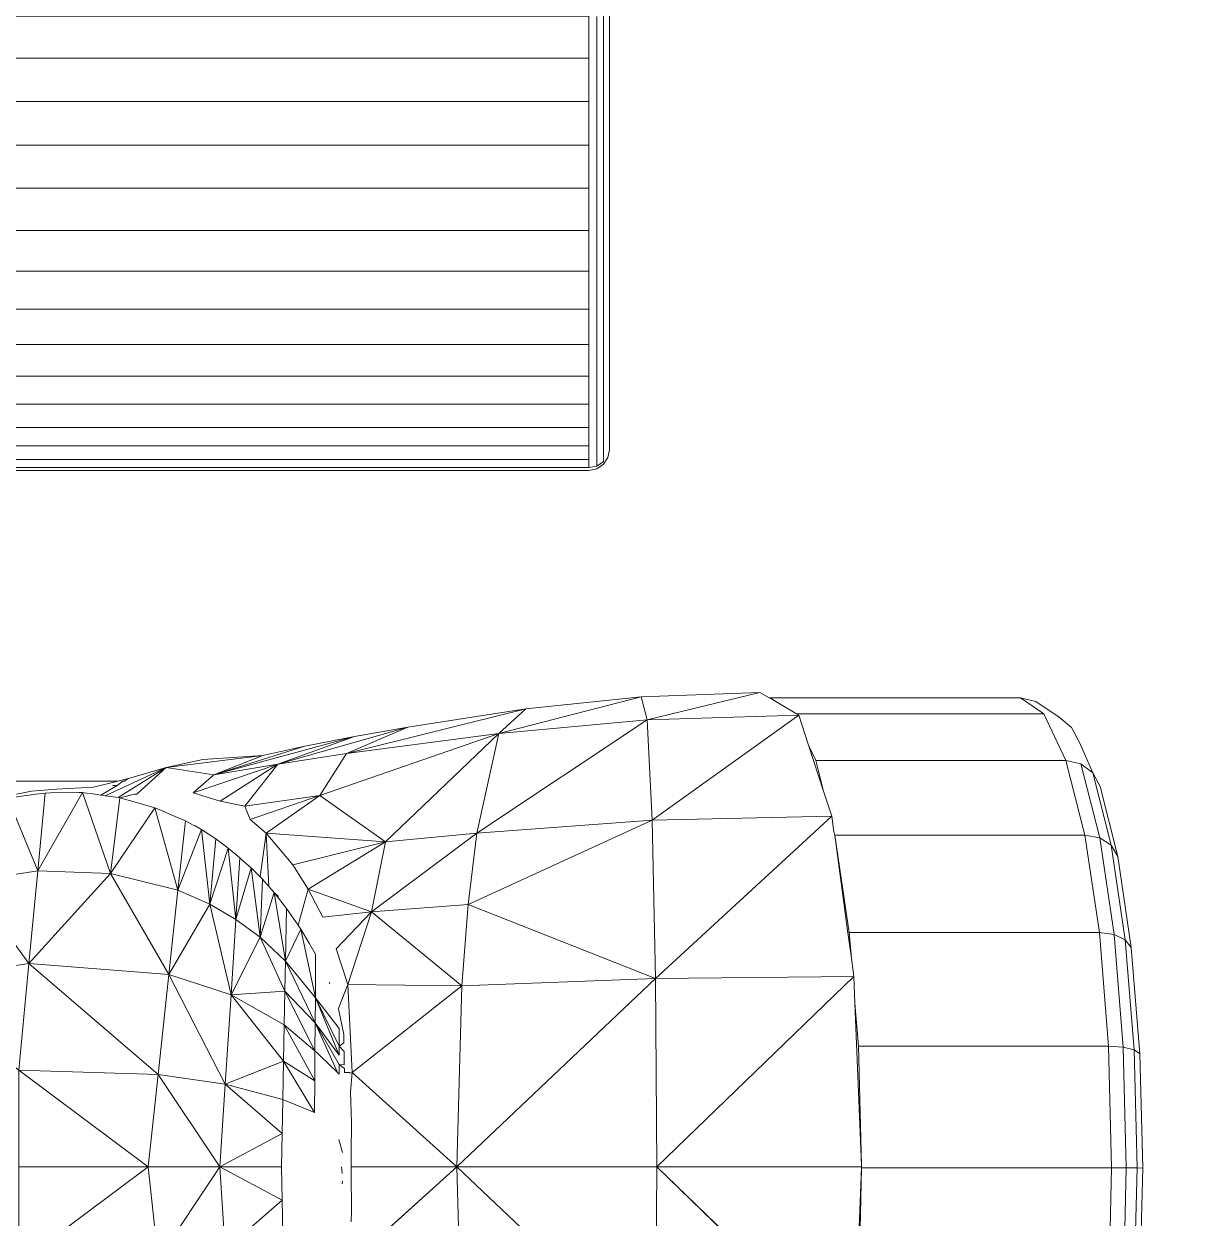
# Model space of a CAD drawing. Header units: millimetres. Extents: x 81693 to 98868, y 6565 to 11437.
# Drawn here: x 83272.29 to 83277.96, y 9392.55 to 9398.37 of the extents above; entities that cross this region are included whole.
import ezdxf

# ---------------------------------------------------------------- set-up
doc = ezdxf.new("R2010")
doc.units = ezdxf.units.MM
doc.layers.add('Moveis', color=1, linetype='Continuous', lineweight=9)
doc.layers.add('Parede Baixa', color=5, linetype='Continuous', lineweight=50)
doc.layers.add('Piso', color=55, linetype='Continuous')

# ---------------------------------------------------------------- blocks, each defined once
blk = doc.blocks.new('o')
at = {"layer": 'Moveis'}
for p, q in [((12559.6265, 3259.6549), (12559.5928, 3260.484)), ((12559.6116, 3260.2485), (12559.6265, 3259.6549)), ((12560.9959, 3259.6551), (12560.9819, 3260.2111)), ((12557.0976, 3259.7316), (12557.0985, 3259.7198)), ((12557.0949, 3259.6499), (12557.0973, 3259.6824)), ((12559.5943, 3258.8516), (12559.6262, 3259.641)), ((12559.6262, 3259.641), (12559.6112, 3259.0615)), ((12559.6262, 3259.641), (12559.6265, 3259.6499)), ((12559.6265, 3259.6499), (12559.6265, 3259.6549)), ((12560.9815, 3259.0995), (12560.9959, 3259.6551)), ((12557.0822, 3259.5158), (12557.0985, 3259.5799)), ((12557.1416, 3259.3825), (12557.1429, 3259.4344)), ((12557.1429, 3259.4344), (12557.1431, 3259.4443)), ((12557.1393, 3259.334), (12557.1416, 3259.3825)), ((12557.1386, 3259.2842), (12557.1393, 3259.334)), ((12559.6112, 3259.0615), (12559.5943, 3258.8516)), ((12560.9398, 3258.5819), (12560.9815, 3259.0995)), ((12557.0819, 3258.8727), (12557.079, 3258.8801)), ((12559.5943, 3258.8516), (12559.5891, 3258.7229)), ((12557.034, 3258.7523), (12557.0373, 3258.7573)), ((12559.5891, 3258.7229), (12559.5767, 3258.6327)), ((12559.5581, 3258.498), (12559.5767, 3258.6327)), ((12559.5767, 3258.6327), (12559.5667, 3258.5089)), ((12560.8736, 3258.1378), (12560.9398, 3258.5819)), ((12559.5667, 3258.5089), (12559.496, 3258.0346)), ((12559.496, 3258.0346), (12559.5581, 3258.498)), ((12556.7663, 3258.3134), (12556.7414, 3258.285)), ((12556.7663, 3258.3134), (12556.7879, 3258.3331)), ((12556.7414, 3258.285), (12556.7098, 3258.249)), ((12560.7875, 3257.7974), (12560.8736, 3258.1378)), ((12559.492, 3258.0189), (12559.4814, 3257.9417)), ((12559.496, 3258.0346), (12559.492, 3258.0189)), ((12559.4814, 3257.9417), (12559.4416, 3257.8195)), ((12555.5125, 3257.8355), (12555.5848, 3257.8199)), ((12555.5848, 3257.8199), (12555.7066, 3257.8106)), ((12555.7066, 3257.8106), (12555.8866, 3257.8005)), ((12555.8866, 3257.8005), (12556.0048, 3257.7716)), ((12555.9794, 3257.7947), (12555.9824, 3257.7933)), ((12556.002, 3257.7922), (12555.9824, 3257.7933)), ((12559.3687, 3257.5958), (12559.4416, 3257.8195)), ((12559.4416, 3257.8195), (12559.404, 3257.671)), ((12560.7875, 3257.7974), (12560.7526, 3257.731)), ((12555.3537, 3257.7716), (12556.0048, 3257.7716)), ((12556.0048, 3257.7716), (12556.0576, 3257.7588)), ((12556.0296, 3257.7716), (12556.0362, 3257.7716)), ((12556.0576, 3257.7588), (12556.2404, 3257.7047)), ((12560.6872, 3257.5838), (12560.7526, 3257.731)), ((12556.2404, 3257.7047), (12556.4193, 3257.666)), ((12556.4193, 3257.666), (12556.7118, 3257.6462)), ((12559.404, 3257.671), (12559.3687, 3257.5958)), ((12556.7118, 3257.6462), (12556.9156, 3257.6013)), ((12557.1581, 3257.5544), (12556.9156, 3257.6013)), ((12557.4167, 3257.5082), (12557.1581, 3257.5544)), ((12559.3687, 3257.5958), (12559.3212, 3257.45)), ((12560.6488, 3257.5098), (12560.6872, 3257.5838)), ((12557.9917, 3257.42), (12557.4167, 3257.5082)), ((12560.5881, 3257.4603), (12560.6488, 3257.5098)), ((12559.309, 3257.443), (12559.2164, 3257.389)), ((12559.3212, 3257.45), (12559.309, 3257.443)), ((12560.4742, 3257.3839), (12560.5881, 3257.4603)), ((12558.5531, 3257.3604), (12557.9917, 3257.42)), ((12559.1797, 3257.3675), (12559.2164, 3257.389)), ((12559.2164, 3257.389), (12559.182, 3257.3659)), ((12560.4742, 3257.3839), (12560.3996, 3257.3659)), ((12559.131, 3257.3391), (12558.5531, 3257.3604)), ((12559.1797, 3257.3675), (12559.131, 3257.3391)), ((12559.182, 3257.3659), (12559.1797, 3257.3675)), ((12559.182, 3257.3659), (12560.0237, 3257.3659)), ((12560.0237, 3257.3659), (12560.055, 3257.3659)), ((12560.055, 3257.3659), (12560.3996, 3257.3659)), ((12554.9986, 3256.2579), (12558.2986, 3256.2579)), ((12558.2986, 3256.2579), (12558.3368, 3256.2502)), ((12558.3368, 3256.2502), (12558.3693, 3256.2285)), ((12558.3368, 3256.237), (12558.3368, 3256.1974)), ((12558.3693, 3256.2285), (12558.391, 3256.196)), ((12558.3693, 3256.2154), (12558.3693, 3256.1764)), ((12558.3368, 3256.1974), (12558.3368, 3256.1321)), ((12558.3693, 3256.1764), (12558.3693, 3256.1119)), ((12558.391, 3256.196), (12558.3986, 3256.1577)), ((12558.3986, 3252.9781), (12558.3986, 3256.1577)), ((12558.3368, 3256.1321), (12558.3368, 3256.0422)), ((12558.3693, 3256.1119), (12558.3693, 3256.0231)), ((12558.3368, 3256.0422), (12558.3368, 3255.9289)), ((12558.3693, 3256.0231), (12558.3693, 3255.9114)), ((12558.3368, 3255.9289), (12558.3368, 3255.7943)), ((12558.3693, 3255.9114), (12558.3693, 3255.7784)), ((12558.3368, 3255.7943), (12558.3368, 3255.6403)), ((12558.3693, 3255.7784), (12558.3693, 3255.6264)), ((12558.3368, 3255.6403), (12558.3368, 3255.4693)), ((12558.3693, 3255.6264), (12558.3693, 3255.4577)), ((12558.3368, 3255.4693), (12558.3368, 3255.2842)), ((12558.3693, 3255.4577), (12558.3693, 3255.2749)), ((12558.3368, 3255.2842), (12558.3368, 3255.0878)), ((12558.3693, 3255.2749), (12558.3693, 3255.081)), ((12558.3368, 3255.0878), (12558.3368, 3254.8831)), ((12558.3693, 3255.081), (12558.3693, 3254.8791)), ((12558.3368, 3254.8831), (12558.3368, 3254.6735)), ((12558.3693, 3254.8791), (12558.3693, 3254.6721)), ((12558.3368, 3254.6735), (12558.3368, 3254.4622)), ((12558.3693, 3254.6721), (12558.3693, 3254.4636)), ((12558.3368, 3254.4622), (12558.3368, 3254.2526)), ((12558.3693, 3254.4636), (12558.3693, 3254.2567)), ((12558.3368, 3254.2526), (12558.3368, 3254.048)), ((12558.3693, 3254.2567), (12558.3693, 3254.0547))]:
    blk.add_line(p, q, dxfattribs=at)
for points, invisible_edges in [([(12560.9819, 3260.2111), (12561.0428, 3264.449), (12560.9959, 3259.6551)], 3), ([(12559.5891, 3260.5769), (12559.6265, 3259.6499), (12558.6294, 3259.6499)], 1), ([(12559.6265, 3259.6499), (12559.5891, 3260.5769), (12559.5928, 3260.484)], 13), ([(12559.6265, 3259.6499), (12559.5928, 3260.484), (12559.6265, 3259.6549)], 1), ([(12560.8292, 3260.2485), (12559.6265, 3259.6549), (12559.6116, 3260.2485)], 1), ([(12559.6265, 3259.6549), (12560.8292, 3260.2485), (12560.8441, 3259.6549)], 1), ([(12560.9004, 3260.2439), (12560.8441, 3259.6549), (12560.8292, 3260.2485)], 1), ([(12560.8441, 3259.6549), (12560.9004, 3260.2439), (12560.9152, 3259.6549)], 1), ([(12560.954, 3260.2307), (12560.9152, 3259.6549), (12560.9004, 3260.2439)], 1), ([(12560.9152, 3259.6549), (12560.954, 3260.2307), (12560.9685, 3259.655)], 1), ([(12560.9819, 3260.2111), (12560.9685, 3259.655), (12560.954, 3260.2307)], 1), ([(12560.9685, 3259.655), (12560.9819, 3260.2111), (12560.9959, 3259.6551)], 1), ([(12557.1416, 3259.9173), (12557.1459, 3260.1096), (12557.1429, 3259.8653)], 3), ([(12557.6556, 3259.6499), (12557.1429, 3259.8653), (12557.1459, 3260.1096)], 3), ([(12557.6556, 3259.6499), (12557.1417, 3259.7278), (12557.1427, 3259.8144)], 13), ([(12557.6556, 3259.6499), (12557.1427, 3259.8144), (12557.1429, 3259.8653)], 13), ([(12557.6556, 3259.6499), (12557.1412, 3259.6825), (12557.1417, 3259.7245)], 13), ([(12557.6556, 3259.6499), (12557.1417, 3259.7245), (12557.1417, 3259.7278)], 13), ([(12557.1412, 3259.6781), (12557.6556, 3259.6499), (12557.1408, 3259.6499)], 1), ([(12557.6556, 3259.6499), (12557.1412, 3259.6216), (12557.1408, 3259.6499)], 1), ([(12557.6556, 3259.6499), (12557.1412, 3259.6781), (12557.1412, 3259.6825)], 13), ([(12557.1412, 3259.6216), (12557.6556, 3259.6499), (12557.1412, 3259.6172)], 3), ([(12557.1412, 3259.6172), (12557.6556, 3259.6499), (12557.1417, 3259.5719)], 3), ([(12557.1417, 3259.5719), (12557.6556, 3259.6499), (12557.1422, 3259.5303)], 3), ([(12557.1422, 3259.5303), (12557.6556, 3259.6499), (12557.1427, 3259.4853)], 3), ([(12557.1427, 3259.4853), (12557.6556, 3259.6499), (12557.1431, 3259.4443)], 3), ([(12557.1431, 3259.4443), (12557.6556, 3259.6499), (12557.1459, 3259.1901)], 13), ([(12559.6265, 3259.6499), (12559.5891, 3258.7229), (12558.6294, 3259.6499)], 1), ([(12559.5891, 3258.7229), (12559.6265, 3259.6499), (12559.5943, 3258.8516)], 3), ([(12559.5943, 3258.8516), (12559.6265, 3259.6499), (12559.6262, 3259.641)], 1), ([(12559.6262, 3259.641), (12560.8288, 3259.0615), (12559.6112, 3259.0615)], 1), ([(12560.8288, 3259.0615), (12559.6262, 3259.641), (12559.6265, 3259.6499)], 13), ([(12560.8288, 3259.0615), (12559.6265, 3259.6499), (12559.6265, 3259.6549)], 13), ([(12560.8288, 3259.0615), (12559.6265, 3259.6549), (12560.8441, 3259.6549)], 1), ([(12560.8441, 3259.6549), (12560.9, 3259.0662), (12560.8288, 3259.0615)], 1), ([(12560.9, 3259.0662), (12560.8441, 3259.6549), (12560.9152, 3259.6549)], 1), ([(12560.9152, 3259.6549), (12560.9536, 3259.0795), (12560.9, 3259.0662)], 1), ([(12560.9536, 3259.0795), (12560.9152, 3259.6549), (12560.9685, 3259.655)], 1), ([(12560.9685, 3259.655), (12560.9815, 3259.0995), (12560.9536, 3259.0795)], 1), ([(12560.9815, 3259.0995), (12560.9685, 3259.655), (12560.9959, 3259.6551)], 1), ([(12561.0428, 3251.4871), (12560.9815, 3259.0995), (12560.9959, 3259.6551)], 13), ([(12557.1459, 3259.1901), (12557.1416, 3259.3825), (12557.1429, 3259.4344)], 13), ([(12557.1459, 3259.1901), (12557.1429, 3259.4344), (12557.1431, 3259.4443)], 13), ([(12557.1459, 3259.1901), (12557.1393, 3259.334), (12557.1416, 3259.3825)], 13), ([(12557.1393, 3259.334), (12557.1459, 3259.1901), (12557.1386, 3259.2842)], 1), ([(12556.9663, 3258.9486), (12556.9901, 3259.1081), (12557.0748, 3259.1903)], 1), ([(12557.0748, 3259.1903), (12557.0832, 3259.1504), (12556.9663, 3258.9486)], 1), ([(12557.0832, 3259.1504), (12557.0748, 3259.1903), (12557.083, 3259.1984)], 1), ([(12557.1323, 3259.1902), (12557.1086, 3259.171), (12557.1083, 3259.1902)], 1), ([(12557.1252, 3258.7613), (12557.1323, 3259.1902), (12557.1459, 3259.1901)], 3), ([(12557.1459, 3259.1901), (12557.1323, 3259.1902), (12557.1358, 3259.193)], 1), ([(12557.1086, 3259.171), (12557.1072, 3259.1519), (12557.0832, 3259.1504)], 1), ([(12557.1072, 3259.1519), (12557.1086, 3259.171), (12557.1074, 3259.1292)], 3), ([(12557.1074, 3259.1292), (12557.1086, 3259.171), (12557.1078, 3259.0872)], 3), ([(12556.9757, 3259.0941), (12556.9663, 3258.9486), (12556.9653, 3259.084)], 1), ([(12556.9663, 3258.9486), (12556.9757, 3259.0941), (12556.9901, 3259.1081)], 13), ([(12557.1078, 3259.0872), (12557.1055, 3259.0459), (12557.0834, 3259.0621)], 1), ([(12557.1055, 3259.0459), (12557.1078, 3259.0872), (12557.1056, 3259.0049)], 3), ([(12560.7842, 3258.5089), (12559.5943, 3258.8516), (12559.6112, 3259.0615)], 13), ([(12560.7842, 3258.5089), (12559.6112, 3259.0615), (12560.8288, 3259.0615)], 1), ([(12560.8288, 3259.0615), (12560.8558, 3258.5179), (12560.7842, 3258.5089)], 1), ([(12560.8558, 3258.5179), (12560.8288, 3259.0615), (12560.9, 3259.0662)], 1), ([(12560.9, 3259.0662), (12560.9104, 3258.5435), (12560.8558, 3258.5179)], 1), ([(12560.9104, 3258.5435), (12560.9, 3259.0662), (12560.9536, 3259.0795)], 1), ([(12560.9536, 3259.0795), (12560.9398, 3258.5819), (12560.9104, 3258.5435)], 1), ([(12560.9398, 3258.5819), (12560.9536, 3259.0795), (12560.9815, 3259.0995)], 1), ([(12561.0428, 3251.4871), (12560.9398, 3258.5819), (12560.9815, 3259.0995)], 13), ([(12557.1056, 3259.0049), (12557.0819, 3258.8727), (12557.079, 3258.8801)], 1), ([(12557.0819, 3258.8727), (12557.1056, 3259.0049), (12557.1252, 3258.7613)], 3), ([(12556.9671, 3258.8268), (12556.9366, 3258.5596), (12556.8964, 3258.4921)], 1), ([(12556.9366, 3258.5596), (12556.9671, 3258.8268), (12556.9686, 3258.6132)], 1), ([(12560.7842, 3258.5089), (12559.5891, 3258.7229), (12559.5943, 3258.8516)], 13), ([(12558.6236, 3258.7325), (12559.492, 3258.0189), (12559.4814, 3257.9417)], 1), ([(12559.492, 3258.0189), (12558.6236, 3258.7325), (12559.5891, 3258.7229)], 13), ([(12559.5581, 3258.498), (12559.5891, 3258.7229), (12559.5767, 3258.6327)], 1), ([(12560.7842, 3258.5089), (12559.5767, 3258.6327), (12559.5891, 3258.7229)], 13), ([(12556.8217, 3258.6475), (12556.8833, 3258.4731), (12556.8265, 3258.391)], 1), ([(12556.8833, 3258.4731), (12556.8217, 3258.6475), (12556.8964, 3258.4921)], 1), ([(12559.5767, 3258.6327), (12560.7842, 3258.5089), (12559.5667, 3258.5089)], 1), ([(12560.8419, 3258.0836), (12560.8558, 3258.5179), (12560.9104, 3258.5435)], 1), ([(12560.9104, 3258.5435), (12560.8736, 3258.1378), (12560.8419, 3258.0836)], 1), ([(12560.8736, 3258.1378), (12560.9104, 3258.5435), (12560.9398, 3258.5819)], 1), ([(12561.0428, 3251.4871), (12560.8736, 3258.1378), (12560.9398, 3258.5819)], 13), ([(12556.6986, 3258.5309), (12556.6782, 3258.2174), (12556.655, 3258.1941)], 1), ([(12556.6782, 3258.2174), (12556.6986, 3258.5309), (12556.6983, 3258.2376)], 3), ([(12556.6983, 3258.2376), (12556.6986, 3258.5309), (12556.7098, 3258.249)], 1), ([(12556.7663, 3258.3134), (12556.7098, 3258.249), (12556.6986, 3258.5309)], 1), ([(12559.492, 3258.0189), (12559.5581, 3258.498), (12559.496, 3258.0346)], 1), ([(12559.5667, 3258.5089), (12560.7136, 3258.0346), (12559.496, 3258.0346)], 1), ([(12560.7136, 3258.0346), (12559.5667, 3258.5089), (12560.7842, 3258.5089)], 1), ([(12560.7842, 3258.5089), (12560.7857, 3258.0473), (12560.7136, 3258.0346)], 1), ([(12560.7857, 3258.0473), (12560.7842, 3258.5089), (12560.8558, 3258.5179)], 1), ([(12560.8558, 3258.5179), (12560.8419, 3258.0836), (12560.7857, 3258.0473)], 1), ([(12556.655, 3258.1941), (12556.6, 3258.145), (12556.5806, 3258.4451)], 1), ([(12556.8567, 3258.1784), (12556.8265, 3258.391), (12556.8833, 3258.4731)], 13), ([(12556.8567, 3258.1784), (12556.8833, 3258.4731), (12556.9328, 3258.2971)], 1), ([(12556.5432, 3258.0983), (12556.482, 3258.0522), (12556.4539, 3258.3705)], 1), ([(12556.8567, 3258.1784), (12556.7663, 3258.3134), (12556.8265, 3258.391)], 13), ([(12556.2981, 3258.3025), (12556.215, 3257.9134), (12556.1859, 3257.9012)], 1), ([(12556.215, 3257.9134), (12556.2981, 3258.3025), (12556.2541, 3257.93)], 3), ([(12556.2541, 3257.93), (12556.2981, 3258.3025), (12556.3346, 3257.9639)], 1), ([(12556.2981, 3258.3025), (12556.3813, 3257.9896), (12556.3346, 3257.9639)], 3), ([(12556.3813, 3257.9896), (12556.2981, 3258.3025), (12556.4135, 3258.0073)], 1), ([(12556.7098, 3258.249), (12556.7663, 3258.3134), (12556.7414, 3258.285)], 1), ([(12556.8567, 3258.1784), (12556.7414, 3258.285), (12556.7663, 3258.3134)], 13), ([(12556.7098, 3258.249), (12556.7277, 3258.0247), (12556.6983, 3258.2376)], 1), ([(12556.7277, 3258.0247), (12556.7098, 3258.249), (12556.7414, 3258.285)], 1), ([(12556.7414, 3258.285), (12556.8567, 3258.1784), (12556.7277, 3258.0247)], 1), ([(12555.6153, 3258.2078), (12555.6063, 3257.8355), (12555.47, 3257.8546)], 1), ([(12555.6063, 3257.8355), (12555.6153, 3258.2078), (12555.651, 3257.8292)], 1), ([(12555.8341, 3257.827), (12555.651, 3257.8292), (12555.6153, 3258.2078)], 1), ([(12555.9692, 3258.2218), (12555.8419, 3257.8281), (12555.8341, 3257.827)], 1), ([(12555.8419, 3257.8281), (12555.9692, 3258.2218), (12555.8946, 3257.8355)], 3), ([(12555.8946, 3257.8355), (12555.9692, 3258.2218), (12555.9232, 3257.8395)], 3), ([(12555.9232, 3257.8395), (12555.9692, 3258.2218), (12555.9443, 3257.8425)], 3), ([(12555.9443, 3257.8425), (12555.9692, 3258.2218), (12556.0074, 3257.8514)], 3), ([(12556.0074, 3257.8514), (12555.9692, 3258.2218), (12556.0153, 3257.8526)], 1), ([(12555.9692, 3258.2218), (12556.0961, 3257.8756), (12556.0153, 3257.8526)], 1), ([(12556.0961, 3257.8756), (12555.9692, 3258.2218), (12556.1859, 3257.9012)], 1), ([(12556.6, 3258.145), (12556.655, 3258.1941), (12556.6228, 3258.1654)], 1), ([(12560.7875, 3257.7974), (12560.8419, 3258.0836), (12560.8736, 3258.1378)], 1), ([(12561.0428, 3251.4871), (12560.7875, 3257.7974), (12560.8736, 3258.1378)], 13), ([(12556.482, 3258.0522), (12556.5432, 3258.0983), (12556.485, 3258.0545)], 3), ([(12556.485, 3258.0545), (12556.5432, 3258.0983), (12556.5146, 3258.0767)], 1), ([(12560.7526, 3257.731), (12560.7857, 3258.0473), (12560.8419, 3258.0836)], 1), ([(12560.8419, 3258.0836), (12560.7875, 3257.7974), (12560.7526, 3257.731)], 1), ([(12560.6215, 3257.671), (12559.4814, 3257.9417), (12559.492, 3258.0189)], 13), ([(12560.6215, 3257.671), (12559.492, 3258.0189), (12559.496, 3258.0346)], 13), ([(12560.6215, 3257.671), (12559.496, 3258.0346), (12560.7136, 3258.0346)], 1), ([(12560.7136, 3258.0346), (12560.6944, 3257.6866), (12560.6215, 3257.671)], 1), ([(12560.6944, 3257.6866), (12560.7136, 3258.0346), (12560.7857, 3258.0473)], 1), ([(12560.7857, 3258.0473), (12560.7526, 3257.731), (12560.6944, 3257.6866)], 1), ([(12556.3346, 3257.9639), (12556.3813, 3257.9896), (12556.3728, 3257.9849)], 1), ([(12558.6071, 3257.9621), (12559.3687, 3257.5958), (12559.3212, 3257.45)], 1), ([(12559.3687, 3257.5958), (12558.6071, 3257.9621), (12559.4416, 3257.8195)], 3), ([(12559.4416, 3257.8195), (12558.6071, 3257.9621), (12559.4814, 3257.9417)], 1), ([(12560.6215, 3257.671), (12559.4416, 3257.8195), (12559.4814, 3257.9417)], 13), ([(12555.3537, 3257.7716), (12555.5125, 3257.8355), (12555.5848, 3257.8199)], 13), ([(12555.9443, 3257.8425), (12556.002, 3257.7922), (12555.9232, 3257.8395)], 1), ([(12556.002, 3257.7922), (12555.9443, 3257.8425), (12556.2404, 3257.7047)], 13), ([(12556.0153, 3257.8526), (12556.2404, 3257.7047), (12556.0074, 3257.8514)], 1), ([(12556.2404, 3257.7047), (12556.0153, 3257.8526), (12556.0872, 3257.8355)], 13), ([(12556.2404, 3257.7047), (12556.0872, 3257.8355), (12556.101, 3257.8308)], 3), ([(12556.101, 3257.8308), (12556.0872, 3257.8355), (12556.099, 3257.8355)], 1), ([(12556.9893, 3257.8407), (12556.7845, 3257.6889), (12556.6234, 3257.8928)], 1), ([(12556.7845, 3257.6889), (12556.9893, 3257.8407), (12557.1187, 3257.6374)], 1), ([(12555.3537, 3257.7716), (12555.5848, 3257.8199), (12556.0048, 3257.7716)], 3), ([(12556.0048, 3257.7716), (12555.5848, 3257.8199), (12555.7066, 3257.8106)], 13), ([(12555.651, 3257.8292), (12555.8341, 3257.827), (12555.6777, 3257.8289)], 3), ([(12555.6777, 3257.8289), (12555.8341, 3257.827), (12555.8157, 3257.8272)], 1), ([(12556.0048, 3257.7716), (12555.7066, 3257.8106), (12555.8866, 3257.8005)], 1), ([(12556.002, 3257.7922), (12556.0362, 3257.7716), (12556.0296, 3257.7716)], 1), ([(12559.4416, 3257.8195), (12560.6215, 3257.671), (12559.404, 3257.671)], 1), ([(12561.0428, 3251.4871), (12560.7526, 3257.731), (12560.7875, 3257.7974)], 13), ([(12558.2986, 3256.2579), (12555.1638, 3257.027), (12555.3537, 3257.7716)], 13), ([(12558.2986, 3256.2579), (12555.1638, 3257.027), (12555.3537, 3257.7716)], 13), ([(12558.2986, 3256.2579), (12555.1638, 3257.027), (12555.3537, 3257.7716)], 13), ([(12558.2986, 3256.2579), (12555.1638, 3257.027), (12555.3537, 3257.7716)], 13), ([(12558.2986, 3256.2579), (12555.1638, 3257.027), (12555.3537, 3257.7716)], 13), ([(12558.2986, 3256.2579), (12555.3537, 3257.7716), (12556.0048, 3257.7716)], 13), ([(12558.2986, 3256.2579), (12555.3537, 3257.7716), (12556.0048, 3257.7716)], 13), ([(12558.2986, 3256.2579), (12555.3537, 3257.7716), (12556.0048, 3257.7716)], 13), ([(12558.2986, 3256.2579), (12555.3537, 3257.7716), (12556.0048, 3257.7716)], 13), ([(12558.2986, 3256.2579), (12555.3537, 3257.7716), (12556.0048, 3257.7716)], 13), ([(12558.2986, 3256.2579), (12556.0048, 3257.7716), (12556.0576, 3257.7588)], 13), ([(12558.2986, 3256.2579), (12556.0048, 3257.7716), (12556.0576, 3257.7588)], 13), ([(12558.2986, 3256.2579), (12556.0048, 3257.7716), (12556.0576, 3257.7588)], 13), ([(12558.2986, 3256.2579), (12556.0048, 3257.7716), (12556.0576, 3257.7588)], 13), ([(12558.2986, 3256.2579), (12556.0048, 3257.7716), (12556.0576, 3257.7588)], 13), ([(12556.0362, 3257.7716), (12556.2404, 3257.7047), (12556.0576, 3257.7588)], 1), ([(12558.2986, 3256.2579), (12556.0576, 3257.7588), (12556.2404, 3257.7047)], 13), ([(12558.2986, 3256.2579), (12556.0576, 3257.7588), (12556.2404, 3257.7047)], 13), ([(12558.2986, 3256.2579), (12556.0576, 3257.7588), (12556.2404, 3257.7047)], 13), ([(12558.2986, 3256.2579), (12556.0576, 3257.7588), (12556.2404, 3257.7047)], 13), ([(12558.2986, 3256.2579), (12556.0576, 3257.7588), (12556.2404, 3257.7047)], 13), ([(12561.0428, 3251.4871), (12560.6872, 3257.5838), (12560.7526, 3257.731)], 13), ([(12558.2986, 3256.2579), (12556.2404, 3257.7047), (12556.4193, 3257.666)], 13), ([(12558.2986, 3256.2579), (12556.2404, 3257.7047), (12556.4193, 3257.666)], 13), ([(12558.2986, 3256.2579), (12556.2404, 3257.7047), (12556.4193, 3257.666)], 13), ([(12558.2986, 3256.2579), (12556.2404, 3257.7047), (12556.4193, 3257.666)], 13), ([(12558.2986, 3256.2579), (12556.2404, 3257.7047), (12556.4193, 3257.666)], 13), ([(12558.2986, 3256.2579), (12556.4193, 3257.666), (12556.7118, 3257.6462)], 13), ([(12558.2986, 3256.2579), (12556.4193, 3257.666), (12556.7118, 3257.6462)], 13), ([(12558.2986, 3256.2579), (12556.4193, 3257.666), (12556.7118, 3257.6462)], 13), ([(12558.2986, 3256.2579), (12556.4193, 3257.666), (12556.7118, 3257.6462)], 13), ([(12558.2986, 3256.2579), (12556.4193, 3257.666), (12556.7118, 3257.6462)], 13), ([(12560.5145, 3257.443), (12559.3687, 3257.5958), (12559.404, 3257.671)], 13), ([(12560.5145, 3257.443), (12559.404, 3257.671), (12560.6215, 3257.671)], 1), ([(12558.2986, 3256.2579), (12556.7118, 3257.6462), (12556.9156, 3257.6013)], 13), ([(12558.2986, 3256.2579), (12556.7118, 3257.6462), (12556.9156, 3257.6013)], 13), ([(12558.2986, 3256.2579), (12556.7118, 3257.6462), (12556.9156, 3257.6013)], 13), ([(12558.2986, 3256.2579), (12556.7118, 3257.6462), (12556.9156, 3257.6013)], 13), ([(12558.2986, 3256.2579), (12556.7118, 3257.6462), (12556.9156, 3257.6013)], 13), ([(12558.2986, 3256.2579), (12556.9156, 3257.6013), (12557.1581, 3257.5544)], 13), ([(12558.2986, 3256.2579), (12556.9156, 3257.6013), (12557.1581, 3257.5544)], 13), ([(12558.2986, 3256.2579), (12556.9156, 3257.6013), (12557.1581, 3257.5544)], 13), ([(12558.2986, 3256.2579), (12556.9156, 3257.6013), (12557.1581, 3257.5544)], 13), ([(12558.2986, 3256.2579), (12556.9156, 3257.6013), (12557.1581, 3257.5544)], 13), ([(12558.2986, 3256.2579), (12557.1581, 3257.5544), (12557.4167, 3257.5082)], 13), ([(12558.2986, 3256.2579), (12557.1581, 3257.5544), (12557.4167, 3257.5082)], 13), ([(12558.2986, 3256.2579), (12557.1581, 3257.5544), (12557.4167, 3257.5082)], 13), ([(12558.2986, 3256.2579), (12557.1581, 3257.5544), (12557.4167, 3257.5082)], 13), ([(12558.2986, 3256.2579), (12557.1581, 3257.5544), (12557.4167, 3257.5082)], 13), ([(12560.5145, 3257.443), (12559.3212, 3257.45), (12559.3687, 3257.5958)], 13), ([(12561.0428, 3251.4871), (12560.6488, 3257.5098), (12560.6872, 3257.5838)], 13), ([(12558.2986, 3256.2579), (12557.4167, 3257.5082), (12557.9917, 3257.42)], 13), ([(12558.2986, 3256.2579), (12557.4167, 3257.5082), (12557.9917, 3257.42)], 13), ([(12558.2986, 3256.2579), (12557.4167, 3257.5082), (12557.9917, 3257.42)], 13), ([(12558.2986, 3256.2579), (12557.4167, 3257.5082), (12557.9917, 3257.42)], 13), ([(12558.2986, 3256.2579), (12557.4167, 3257.5082), (12557.9917, 3257.42)], 13), ([(12561.0428, 3251.4871), (12560.5881, 3257.4603), (12560.6488, 3257.5098)], 13), ([(12558.5825, 3257.473), (12559.1797, 3257.3675), (12559.131, 3257.3391)], 1), ([(12559.1797, 3257.3675), (12558.5825, 3257.473), (12559.2164, 3257.389)], 3), ([(12559.2164, 3257.389), (12558.5825, 3257.473), (12559.3212, 3257.45)], 13), ([(12559.2164, 3257.389), (12559.3212, 3257.45), (12559.309, 3257.443)], 1), ([(12560.0237, 3257.3659), (12559.2164, 3257.389), (12559.309, 3257.443)], 13), ([(12559.3212, 3257.45), (12560.5145, 3257.443), (12559.309, 3257.443)], 1), ([(12560.0237, 3257.3659), (12559.309, 3257.443), (12560.5145, 3257.443)], 13), ([(12560.0237, 3257.3659), (12560.5145, 3257.443), (12560.055, 3257.3659)], 3), ([(12560.055, 3257.3659), (12560.5145, 3257.443), (12560.3996, 3257.3659)], 1), ([(12561.0428, 3251.4871), (12560.4742, 3257.3839), (12560.5881, 3257.4603)], 13), ([(12558.2986, 3256.2579), (12557.9917, 3257.42), (12558.5531, 3257.3604)], 13), ([(12558.2986, 3256.2579), (12557.9917, 3257.42), (12558.5531, 3257.3604)], 13), ([(12558.2986, 3256.2579), (12557.9917, 3257.42), (12558.5531, 3257.3604)], 13), ([(12558.2986, 3256.2579), (12557.9917, 3257.42), (12558.5531, 3257.3604)], 13), ([(12558.2986, 3256.2579), (12557.9917, 3257.42), (12558.5531, 3257.3604)], 13), ([(12559.2164, 3257.389), (12560.0237, 3257.3659), (12559.182, 3257.3659)], 1), ([(12561.0428, 3251.4871), (12560.3996, 3257.3659), (12560.4742, 3257.3839)], 13), ([(12558.2986, 3256.2579), (12558.5531, 3257.3604), (12558.3368, 3256.2502)], 3), ([(12558.2986, 3256.2579), (12558.5531, 3257.3604), (12558.3368, 3256.2502)], 3), ([(12558.2986, 3256.2579), (12558.5531, 3257.3604), (12558.3368, 3256.2502)], 3), ([(12558.2986, 3256.2579), (12558.5531, 3257.3604), (12558.3368, 3256.2502)], 3), ([(12558.2986, 3256.2579), (12558.5531, 3257.3604), (12558.3368, 3256.2502)], 3), ([(12558.3368, 3256.2502), (12558.5531, 3257.3604), (12558.3693, 3256.2285)], 3), ([(12558.3368, 3256.2502), (12558.5531, 3257.3604), (12558.3693, 3256.2285)], 3), ([(12558.3368, 3256.2502), (12558.5531, 3257.3604), (12558.3693, 3256.2285)], 3), ([(12558.3368, 3256.2502), (12558.5531, 3257.3604), (12558.3693, 3256.2285)], 3), ([(12558.3368, 3256.2502), (12558.5531, 3257.3604), (12558.3693, 3256.2285)], 3), ([(12558.3693, 3256.2285), (12558.5531, 3257.3604), (12558.391, 3256.196)], 3), ([(12558.3693, 3256.2285), (12558.5531, 3257.3604), (12558.391, 3256.196)], 3), ([(12558.3693, 3256.2285), (12558.5531, 3257.3604), (12558.391, 3256.196)], 3), ([(12558.3693, 3256.2285), (12558.5531, 3257.3604), (12558.391, 3256.196)], 3), ([(12558.3693, 3256.2285), (12558.5531, 3257.3604), (12558.391, 3256.196)], 3), ([(12558.391, 3256.196), (12558.5531, 3257.3604), (12558.3986, 3256.1577)], 3), ([(12558.391, 3256.196), (12558.5531, 3257.3604), (12558.3986, 3256.1577)], 3), ([(12558.391, 3256.196), (12558.5531, 3257.3604), (12558.3986, 3256.1577)], 3), ([(12558.391, 3256.196), (12558.5531, 3257.3604), (12558.3986, 3256.1577)], 3), ([(12558.391, 3256.196), (12558.5531, 3257.3604), (12558.3986, 3256.1577)], 3), ([(12560.0237, 3250.4681), (12558.5531, 3257.3604), (12559.131, 3257.3391)], 13), ([(12560.0237, 3250.4681), (12558.5531, 3257.3604), (12559.131, 3257.3391)], 13), ([(12560.0237, 3250.4681), (12558.5531, 3257.3604), (12559.131, 3257.3391)], 13), ([(12560.0237, 3250.4681), (12558.5531, 3257.3604), (12559.131, 3257.3391)], 13), ([(12560.0237, 3250.4681), (12558.5531, 3257.3604), (12559.131, 3257.3391)], 13), ([(12560.0237, 3250.4681), (12559.131, 3257.3391), (12559.1797, 3257.3675)], 13), ([(12560.0237, 3250.4681), (12559.131, 3257.3391), (12559.1797, 3257.3675)], 13), ([(12560.0237, 3250.4681), (12559.131, 3257.3391), (12559.1797, 3257.3675)], 13), ([(12560.0237, 3250.4681), (12559.131, 3257.3391), (12559.1797, 3257.3675)], 13), ([(12560.0237, 3250.4681), (12559.131, 3257.3391), (12559.1797, 3257.3675)], 13), ([(12560.0237, 3250.4681), (12559.1797, 3257.3675), (12559.182, 3257.3659)], 13), ([(12560.0237, 3250.4681), (12559.1797, 3257.3675), (12559.182, 3257.3659)], 13), ([(12560.0237, 3250.4681), (12559.1797, 3257.3675), (12559.182, 3257.3659)], 13), ([(12560.0237, 3250.4681), (12559.1797, 3257.3675), (12559.182, 3257.3659)], 13), ([(12560.0237, 3250.4681), (12559.1797, 3257.3675), (12559.182, 3257.3659)], 13), ([(12554.9986, 3256.2579), (12555.1638, 3257.027), (12558.2986, 3256.2579)], 3), ([(12554.9986, 3256.2579), (12555.1638, 3257.027), (12558.2986, 3256.2579)], 3), ([(12554.9986, 3256.2579), (12555.1638, 3257.027), (12558.2986, 3256.2579)], 3), ([(12554.9986, 3256.2579), (12555.1638, 3257.027), (12558.2986, 3256.2579)], 3), ([(12554.9986, 3256.2579), (12555.1638, 3257.027), (12558.2986, 3256.2579)], 3), ([(12554.9986, 3256.2446), (12554.9986, 3256.2579), (12558.2986, 3256.2579)], 13), ([(12554.9986, 3256.2446), (12558.2986, 3256.2579), (12558.2986, 3256.2446)], 3), ([(12558.2986, 3256.2446), (12554.9986, 3256.2048), (12554.9986, 3256.2446)], 1), ([(12554.9986, 3256.2048), (12558.2986, 3256.2446), (12558.2986, 3256.2048)], 1), ([(12558.2986, 3256.2446), (12558.2986, 3256.2579), (12558.3368, 3256.2502)], 13), ([(12558.2986, 3256.2446), (12558.3368, 3256.2502), (12558.3368, 3256.237)], 3), ([(12558.3368, 3256.237), (12558.3368, 3256.2502), (12558.3693, 3256.2285)], 13), ([(12558.3368, 3256.237), (12558.3693, 3256.2285), (12558.3693, 3256.2154)], 3), ([(12558.3693, 3256.2154), (12558.3693, 3256.2285), (12558.391, 3256.196)], 13), ([(12558.3693, 3256.2154), (12558.391, 3256.196), (12558.3693, 3256.1764)], 3), ([(12558.2986, 3256.2048), (12554.9986, 3256.1392), (12554.9986, 3256.2048)], 1), ([(12554.9986, 3256.1392), (12558.2986, 3256.2048), (12558.2986, 3256.1392)], 1), ([(12558.3693, 3256.1764), (12558.391, 3256.196), (12558.3693, 3256.1119)], 3), ([(12558.3693, 3256.1119), (12558.391, 3256.196), (12558.3693, 3256.0231)], 3), ([(12558.3693, 3256.0231), (12558.391, 3256.196), (12558.3693, 3255.9114)], 3), ([(12558.3693, 3255.081), (12558.391, 3256.196), (12558.3693, 3254.8791)], 3), ([(12558.3693, 3253.5093), (12558.391, 3256.196), (12558.3693, 3253.3573)], 3), ([(12558.391, 3252.9397), (12558.391, 3256.196), (12558.3986, 3252.9781)], 3), ([(12558.3986, 3252.9781), (12558.391, 3256.196), (12558.3986, 3256.1577)], 1), ([(12560.0237, 3250.4681), (12558.3986, 3252.9781), (12558.3986, 3256.1577)], 13), ([(12560.0237, 3250.4681), (12558.3986, 3252.9781), (12558.3986, 3256.1577)], 13), ([(12560.0237, 3250.4681), (12558.3986, 3252.9781), (12558.3986, 3256.1577)], 13), ([(12560.0237, 3250.4681), (12558.3986, 3252.9781), (12558.3986, 3256.1577)], 13), ([(12560.0237, 3250.4681), (12558.3986, 3252.9781), (12558.3986, 3256.1577)], 13), ([(12558.2986, 3256.1392), (12554.9986, 3256.0488), (12554.9986, 3256.1392)], 1), ([(12554.9986, 3256.0488), (12558.2986, 3256.1392), (12558.2986, 3256.0488)], 1), ([(12558.2986, 3256.0488), (12554.9986, 3255.9351), (12554.9986, 3256.0488)], 1), ([(12554.9986, 3255.9351), (12558.2986, 3256.0488), (12558.2986, 3255.9351)], 1), ([(12554.9986, 3255.9351), (12558.2986, 3255.7998), (12554.9986, 3255.7998)], 1), ([(12558.2986, 3255.7998), (12554.9986, 3255.9351), (12558.2986, 3255.9351)], 1), ([(12558.3693, 3255.2749), (12558.3693, 3255.7784), (12558.3693, 3255.9114)], 13), ([(12558.3693, 3255.2749), (12558.3693, 3255.9114), (12558.3693, 3255.081)], 3), ([(12558.2986, 3255.7998), (12554.9986, 3255.6451), (12554.9986, 3255.7998)], 1), ([(12554.9986, 3255.6451), (12558.2986, 3255.7998), (12558.2986, 3255.6451)], 1), ([(12558.3693, 3255.7784), (12558.3693, 3255.4577), (12558.3693, 3255.6264)], 1), ([(12558.3693, 3255.4577), (12558.3693, 3255.7784), (12558.3693, 3255.2749)], 3), ([(12558.2986, 3255.6451), (12554.9986, 3255.4734), (12554.9986, 3255.6451)], 1), ([(12554.9986, 3255.4734), (12558.2986, 3255.6451), (12558.2986, 3255.4734)], 1), ([(12558.2986, 3255.4734), (12554.9986, 3255.2874), (12554.9986, 3255.4734)], 1), ([(12554.9986, 3255.2874), (12558.2986, 3255.4734), (12558.2986, 3255.2874)], 1), ([(12558.2986, 3255.2874), (12554.9986, 3255.0901), (12554.9986, 3255.2874)], 1), ([(12554.9986, 3255.0901), (12558.2986, 3255.2874), (12558.2986, 3255.0901)], 1), ([(12558.2986, 3255.0901), (12554.9986, 3254.8846), (12554.9986, 3255.0901)], 1), ([(12554.9986, 3254.8846), (12558.2986, 3255.0901), (12558.2986, 3254.8846)], 1), ([(12558.2986, 3254.8846), (12554.9986, 3254.674), (12554.9986, 3254.8846)], 1), ([(12554.9986, 3254.674), (12558.2986, 3254.8846), (12558.2986, 3254.674)], 1), ([(12558.3693, 3254.8791), (12558.3693, 3254.4636), (12558.3693, 3254.6721)], 1), ([(12558.3693, 3254.4636), (12558.3693, 3254.8791), (12558.3693, 3254.2567)], 3), ([(12558.2986, 3254.674), (12554.9986, 3254.4618), (12554.9986, 3254.674)], 1), ([(12554.9986, 3254.4618), (12558.2986, 3254.674), (12558.2986, 3254.4618)], 1), ([(12558.2986, 3254.4618), (12554.9986, 3254.2512), (12554.9986, 3254.4618)], 1), ([(12554.9986, 3254.2512), (12558.2986, 3254.4618), (12558.2986, 3254.2512)], 1), ([(12558.2986, 3254.2512), (12554.9986, 3254.0456), (12554.9986, 3254.2512)], 1), ([(12554.9986, 3254.0456), (12558.2986, 3254.2512), (12558.2986, 3254.0456)], 1), ([(12558.3693, 3253.8608), (12558.3693, 3254.0547), (12558.3693, 3254.2567)], 12)]:
    blk.add_3dface(points, dxfattribs=dict(at, invisible_edges=invisible_edges))
for points in [[(12559.5891, 3260.5769), (12558.6294, 3259.6499), (12558.6236, 3260.5672)], [(12557.6807, 3260.5309), (12557.6556, 3259.6499), (12557.1459, 3260.1096)], [(12558.6294, 3259.6499), (12557.6556, 3259.6499), (12558.6236, 3260.5672)], [(12558.6236, 3260.5672), (12557.6556, 3259.6499), (12557.6807, 3260.5309)], [(12556.153, 3259.6499), (12555.5235, 3259.6499), (12555.5235, 3260.1203)], [(12556.2015, 3260.1005), (12556.153, 3259.6499), (12555.5235, 3260.1203)], [(12556.5022, 3259.6499), (12556.153, 3259.6499), (12556.2015, 3260.1005)], [(12556.5286, 3260.0535), (12556.5022, 3259.6499), (12556.2015, 3260.1005)], [(12556.8061, 3259.8119), (12556.5022, 3259.6499), (12556.5286, 3260.0535)], [(12556.8092, 3259.978), (12556.8061, 3259.8119), (12556.5286, 3260.0535)], [(12556.8061, 3259.8119), (12556.8029, 3259.6499), (12556.5022, 3259.6499)], [(12556.153, 3259.6499), (12555.5235, 3259.1794), (12555.5235, 3259.6499)], [(12556.2015, 3259.1992), (12555.5235, 3259.1794), (12556.153, 3259.6499)], [(12556.5022, 3259.6499), (12556.2015, 3259.1992), (12556.153, 3259.6499)], [(12556.5286, 3259.2462), (12556.2015, 3259.1992), (12556.5022, 3259.6499)], [(12556.8061, 3259.4878), (12556.5286, 3259.2462), (12556.5022, 3259.6499)], [(12556.8061, 3259.4878), (12556.5022, 3259.6499), (12556.8029, 3259.6499)], [(12557.6807, 3258.7688), (12557.1459, 3259.1901), (12557.6556, 3259.6499)], [(12558.6294, 3259.6499), (12558.6236, 3258.7325), (12557.6556, 3259.6499)], [(12558.6236, 3258.7325), (12557.6807, 3258.7688), (12557.6556, 3259.6499)], [(12559.5891, 3258.7229), (12558.6236, 3258.7325), (12558.6294, 3259.6499)], [(12556.8092, 3259.3217), (12556.5286, 3259.2462), (12556.8061, 3259.4878)], [(12556.9633, 3259.3852), (12556.8127, 3259.1343), (12556.8092, 3259.3217)], [(12556.9643, 3259.2304), (12556.8127, 3259.1343), (12556.9633, 3259.3852)], [(12556.8127, 3259.1343), (12556.5286, 3259.2462), (12556.8092, 3259.3217)], [(12556.5286, 3259.2462), (12556.2539, 3258.7134), (12556.2015, 3259.1992)], [(12556.5568, 3258.8111), (12556.2539, 3258.7134), (12556.5286, 3259.2462)], [(12556.8127, 3259.1343), (12556.5568, 3258.8111), (12556.5286, 3259.2462)], [(12555.5727, 3258.6586), (12554.9627, 3258.7512), (12555.5235, 3259.1794)], [(12556.2015, 3259.1992), (12555.5727, 3258.6586), (12555.5235, 3259.1794)], [(12556.2539, 3258.7134), (12555.5727, 3258.6586), (12556.2015, 3259.1992)], [(12556.9643, 3259.2304), (12556.816, 3258.9574), (12556.8127, 3259.1343)], [(12556.9653, 3259.084), (12556.816, 3258.9574), (12556.9643, 3259.2304)], [(12557.6807, 3258.7688), (12557.1252, 3258.7613), (12557.1459, 3259.1901)], [(12556.816, 3258.9574), (12556.5568, 3258.8111), (12556.8127, 3259.1343)], [(12556.9653, 3259.084), (12556.819, 3258.7941), (12556.816, 3258.9574)], [(12556.9663, 3258.9486), (12556.819, 3258.7941), (12556.9653, 3259.084)], [(12557.0833, 3259.1049), (12556.9671, 3258.8268), (12556.9663, 3258.9486)], [(12557.0834, 3259.0621), (12556.9671, 3258.8268), (12557.0833, 3259.1049)], [(12557.0836, 3258.9754), (12556.9671, 3258.8268), (12557.0834, 3259.0621)], [(12556.819, 3258.7941), (12556.5568, 3258.8111), (12556.816, 3258.9574)], [(12556.9663, 3258.9486), (12556.8217, 3258.6475), (12556.819, 3258.7941)], [(12556.9671, 3258.8268), (12556.8217, 3258.6475), (12556.9663, 3258.9486)], [(12556.9671, 3258.8268), (12556.8964, 3258.4921), (12556.8217, 3258.6475)], [(12556.5568, 3258.8111), (12556.4539, 3258.3705), (12556.2539, 3258.7134)], [(12556.5806, 3258.4451), (12556.4539, 3258.3705), (12556.5568, 3258.8111)], [(12556.819, 3258.7941), (12556.6986, 3258.5309), (12556.5568, 3258.8111)], [(12556.6986, 3258.5309), (12556.5806, 3258.4451), (12556.5568, 3258.8111)], [(12556.8217, 3258.6475), (12556.6986, 3258.5309), (12556.819, 3258.7941)], [(12557.6807, 3258.7688), (12557.2407, 3258.408), (12557.1252, 3258.7613)], [(12557.7112, 3258.3723), (12557.2407, 3258.408), (12557.6807, 3258.7688)], [(12558.6236, 3258.7325), (12557.7112, 3258.3723), (12557.6807, 3258.7688)], [(12555.5727, 3258.6586), (12555.2809, 3258.2606), (12554.9627, 3258.7512)], [(12556.2539, 3258.7134), (12555.9692, 3258.2218), (12555.5727, 3258.6586)], [(12556.2981, 3258.3025), (12555.9692, 3258.2218), (12556.2539, 3258.7134)], [(12556.4539, 3258.3705), (12556.2981, 3258.3025), (12556.2539, 3258.7134)], [(12557.2407, 3258.408), (12557.0683, 3258.5883), (12557.1252, 3258.7613)], [(12558.6236, 3258.7325), (12558.6071, 3257.9621), (12557.7112, 3258.3723)], [(12559.4814, 3257.9417), (12558.6071, 3257.9621), (12558.6236, 3258.7325)], [(12555.6153, 3258.2078), (12555.2809, 3258.2606), (12555.5727, 3258.6586)], [(12555.9692, 3258.2218), (12555.6153, 3258.2078), (12555.5727, 3258.6586)], [(12556.8217, 3258.6475), (12556.7663, 3258.3134), (12556.6986, 3258.5309)], [(12556.8265, 3258.391), (12556.7663, 3258.3134), (12556.8217, 3258.6475)], [(12556.6986, 3258.5309), (12556.655, 3258.1941), (12556.5806, 3258.4451)], [(12556.5806, 3258.4451), (12556.5432, 3258.0983), (12556.4539, 3258.3705)], [(12556.6, 3258.145), (12556.5432, 3258.0983), (12556.5806, 3258.4451)], [(12557.2407, 3258.408), (12556.9328, 3258.2971), (12557.0037, 3258.4336)], [(12556.4539, 3258.3705), (12556.4135, 3258.0073), (12556.2981, 3258.3025)], [(12556.482, 3258.0522), (12556.4135, 3258.0073), (12556.4539, 3258.3705)], [(12557.3082, 3258.0674), (12556.9328, 3258.2971), (12557.2407, 3258.408)], [(12557.7528, 3258.024), (12557.2407, 3258.408), (12557.7112, 3258.3723)], [(12557.7528, 3258.024), (12557.3082, 3258.0674), (12557.2407, 3258.408)], [(12558.6071, 3257.9621), (12557.7528, 3258.024), (12557.7112, 3258.3723)], [(12556.2981, 3258.3025), (12556.1859, 3257.9012), (12555.9692, 3258.2218)], [(12555.6153, 3258.2078), (12555.47, 3257.8546), (12555.2809, 3258.2606)], [(12557.3082, 3258.0674), (12556.8567, 3258.1784), (12556.9328, 3258.2971)], [(12555.9692, 3258.2218), (12555.8341, 3257.827), (12555.6153, 3258.2078)], [(12557.3082, 3258.0674), (12556.7277, 3258.0247), (12556.8567, 3258.1784)], [(12556.9893, 3257.8407), (12556.6505, 3257.9577), (12556.7277, 3258.0247)], [(12557.3082, 3258.0674), (12556.9893, 3257.8407), (12556.7277, 3258.0247)], [(12557.8611, 3257.5393), (12556.9893, 3257.8407), (12557.3082, 3258.0674)], [(12557.8611, 3257.5393), (12557.3082, 3258.0674), (12557.7528, 3258.024)], [(12558.5825, 3257.473), (12557.8611, 3257.5393), (12557.7528, 3258.024)], [(12558.6071, 3257.9621), (12558.5825, 3257.473), (12557.7528, 3258.024)], [(12556.9893, 3257.8407), (12556.6234, 3257.8928), (12556.6505, 3257.9577)], [(12559.3212, 3257.45), (12558.5825, 3257.473), (12558.6071, 3257.9621)], [(12556.2404, 3257.7047), (12555.9443, 3257.8425), (12556.0074, 3257.8514)], [(12556.7845, 3257.6889), (12556.3723, 3257.8282), (12556.5037, 3257.869)], [(12556.7845, 3257.6889), (12556.5037, 3257.869), (12556.6234, 3257.8928)], [(12557.8611, 3257.5393), (12557.1187, 3257.6374), (12556.9893, 3257.8407)], [(12556.7845, 3257.6889), (12556.4727, 3257.7411), (12556.3723, 3257.8282)], [(12556.7118, 3257.6462), (12556.2404, 3257.7047), (12556.4727, 3257.7411)], [(12557.1581, 3257.5544), (12556.4727, 3257.7411), (12556.7845, 3257.6889)], [(12557.1581, 3257.5544), (12556.9156, 3257.6013), (12556.4727, 3257.7411)], [(12556.9156, 3257.6013), (12556.7118, 3257.6462), (12556.4727, 3257.7411)], [(12556.7118, 3257.6462), (12556.4193, 3257.666), (12556.2404, 3257.7047)], [(12557.4167, 3257.5082), (12556.7845, 3257.6889), (12557.1187, 3257.6374)], [(12557.4167, 3257.5082), (12557.1581, 3257.5544), (12556.7845, 3257.6889)], [(12557.9917, 3257.42), (12557.1187, 3257.6374), (12557.8611, 3257.5393)], [(12557.9917, 3257.42), (12557.4167, 3257.5082), (12557.1187, 3257.6374)], [(12558.5825, 3257.473), (12558.5531, 3257.3604), (12557.8611, 3257.5393)], [(12558.5531, 3257.3604), (12557.9917, 3257.42), (12557.8611, 3257.5393)], [(12559.131, 3257.3391), (12558.5531, 3257.3604), (12558.5825, 3257.473)]]:
    blk.add_3dface(points, dxfattribs=at)

msp = doc.modelspace()

# ---------------------------------------------------------------- hatches: boundary and pattern name
at = {"layer": 'Piso'}
h = msp.add_hatch(dxfattribs=at)
h.set_pattern_fill('ANSI37', color=256, scale=15, angle=45)
h.set_pattern_definition([(90, (19898.436, 3622.52), (-47.625, 0), []), (180, (19898.436, 3622.52), (-7e-15, -47.625), [])])
h.paths.add_polyline_path([(83418.7927, 9555.6965), (83417.2927, 9555.6965), (83417.2927, 9553.6965), (83407.2927, 9553.6965), (83407.2927, 9483.1965), (83410.7927, 9483.1965), (83410.7927, 9484.6965, -0.414214), (83411.7927, 9485.6965), (83413.9285, 9485.6965), (83413.8606, 9485.6286), (83414.9391, 9484.55), (83415.2927, 9483.6965, -0.414214), (83415.7927, 9483.1965), (83415.7927, 9480.6965, -0.414214), (83415.2927, 9480.1965), (83414.9391, 9479.3429), (83413.7927, 9478.1965), (83411.7927, 9478.1965, -0.414214), (83410.7927, 9479.1965), (83410.7927, 9480.6965), (83407.2927, 9480.6965), (83407.2927, 9476.6965), (83404.2927, 9476.6965, -0.406817), (83325.318, 9553.6965), (83315.2927, 9553.6965), (83315.2927, 9555.6965), (83313.7927, 9555.6965), (83313.7927, 9465.6965), (83268.7927, 9465.6965), (83268.7927, 9464.5211), (83272.7564, 9464.5211), (83272.7564, 9464.4964), (83272.7564, 9462.8129), (83273.0472, 9462.6152), (83273.2839, 9462.3289), (83273.3233, 9462.2504), (83273.3871, 9462.15), (83273.5248, 9461.7648), (83273.5958, 9461.2726), (83273.5768, 9461.2718), (83273.5768, 9448.3013), (83273.4645, 9447.845), (83273.3465, 9447.6096), (83273.3112, 9447.5177), (83273.0472, 9447.1985), (83272.7211, 9446.9768), (83272.5056, 9446.9238), (83272.2298, 9446.8263), (83272.2624, 9446.8463), (83272.0374, 9447.0393), (83271.9619, 9447.397), (83272.1466, 9447.7357), (83272.2709, 9447.6926), (83272.31, 9447.6961), (83272.346, 9447.7028), (83272.4246, 9447.7395), (83272.5015, 9447.793), (83272.516, 9447.8087), (83272.5823, 9447.889), (83272.6406, 9447.9805), (83272.6822, 9448.0614), (83272.6896, 9448.0818), (83272.7289, 9448.1919), (83272.7592, 9448.3247), (83272.7706, 9448.4203), (83272.777, 9448.5564), (83272.777, 9460.5211), (83268.7927, 9460.5211), (83268.7927, 9430.6067), (83269.0263, 9430.9112), (83269.2946, 9430.9465), (83271.3573, 9430.9465), (83271.6593, 9430.7148), (83271.6946, 9430.4465), (83271.6946, 9429.5141), (83273.4195, 9429.5141), (83273.6915, 9429.5141), (83273.6915, 9427.6965), (83275.6946, 9427.6965), (83275.6946, 9443.9801), (83315.6415, 9443.9801), (83315.9296, 9443.9594), (83317.717, 9443.8556), (83319.7507, 9443.4223), (83321.6967, 9442.6898), (83323.5114, 9441.6747), (83325.154, 9440.3997), (83326.5875, 9438.8936), (83327.7798, 9437.1901), (83328.704, 9435.3275), (83329.3395, 9433.3476), (83329.6718, 9431.2951), (83329.8144, 9429.215), (83329.8857, 9427.1313), (83329.8946, 9426.0888), (83329.8899, 9425.1189), (83418.7927, 9425.1189)])
h.paths.add_polyline_path([(83273.5677, 9461.4675), (83273.5248, 9461.7648), (83273.4923, 9461.8559), (83273.5629, 9461.5689)], flags=17)
h.paths.add_polyline_path([(83404.2927, 9555.6965), (83325.2927, 9555.6965, 0.414214), (83404.2927, 9476.6965), (83404.2927, 9480.6965), (83400.7927, 9480.6965), (83400.7927, 9479.1965, -0.414214), (83399.7927, 9478.1965), (83397.7927, 9478.1965), (83396.6462, 9479.3429), (83396.2927, 9480.1965, -0.414214), (83395.7927, 9480.6965), (83395.7927, 9483.1965, -0.414214), (83396.2927, 9483.6965), (83396.6462, 9484.55), (83397.7927, 9485.6965), (83399.7927, 9485.6965, -0.414214), (83400.7927, 9484.6965), (83400.7927, 9483.1965), (83404.2927, 9483.1965)])
h.paths.add_polyline_path([(83418.7927, 9425.1189), (83329.8899, 9425.1189), (83329.8857, 9424.2617), (83329.8144, 9422.178), (83329.6718, 9420.0979), (83329.3492, 9418.0861), (83328.7353, 9416.1433), (83327.8435, 9414.3114), (83326.6929, 9412.6299), (83325.3084, 9411.135), (83323.7199, 9409.8591), (83321.9616, 9408.8297), (83320.0715, 9408.0689), (83318.0903, 9407.5932), (83316.0608, 9407.4129), (83283.5918, 9407.4129, 0.295045), (83406.074, 9402.7613), (83349.6519, 9402.7613, -1), (83339.6519, 9402.7613, -1), (83349.6519, 9402.7613), (83406.074, 9402.7613, 0.034267), (83418.7927, 9411.5442)])
h.paths.add_polyline_path([(83418.7927, 9411.5442, -0.332676), (83283.5918, 9407.4129), (83275.6946, 9407.4129), (83275.6946, 9413.4905, -0.020734), (83268.7927, 9419.8119), (83268.7927, 9400.4626), (83269.7101, 9400.4626), (83269.9004, 9400.7066), (83270.3083, 9400.7549), (83270.5746, 9400.5436), (83270.6958, 9400.2397), (83270.6703, 9400.2732), (83270.8883, 9399.4187), (83271.6423, 9399.4229), (83271.6423, 9399.5726), (83273.9418, 9399.5726), (83273.9418, 9401.7721), (83274.1206, 9401.7721), (83274.3136, 9401.7721), (83274.4871, 9401.7721), (83274.5165, 9401.7721), (83274.5431, 9401.7721), (83274.5663, 9401.7721), (83274.6125, 9401.7721), (83274.7218, 9401.7721), (83274.7218, 9399.5726), (83275.1423, 9399.5726), (83275.1423, 9396.1926), (83271.7061, 9396.1926), (83271.9075, 9395.4236), (83272.0975, 9394.6789), (83272.7486, 9394.6789), (83272.8013, 9394.6917), (83273.1009, 9394.7803), (83273.4555, 9394.8044), (83273.9485, 9394.9128), (83273.9193, 9394.9023), (83273.917, 9394.8988), (83274.1604, 9394.9424), (83274.7355, 9395.0305), (83275.3205, 9395.0927), (83275.3205, 9395.091), (83276.027, 9395.117), (83276.0375, 9395.0846), (83276.7674, 9395.0846), (83276.7988, 9395.0846), (83277.3178, 9395.0846), (83277.5212, 9394.6931), (83277.6174, 9394.3127), (83277.6836, 9393.8686), (83277.7253, 9393.3511), (83277.7396, 9392.7954), (83277.7247, 9392.202), (83277.7227, 9392.202), (83277.6786, 9391.6485), (83277.6736, 9391.6485), (83277.5817, 9391.0273), (83277.4978, 9390.8675), (83277.3587, 9390.5499), (83277.145, 9390.4984), (83276.7988, 9390.4984), (83275.8892, 9390.4984), (83275.8747, 9390.4899), (83275.2969, 9390.5112), (83274.629, 9390.5821), (83274.6279, 9390.5873), (83273.9214, 9390.6956), (83273.9193, 9390.699), (83273.9019, 9390.7052), (83273.4119, 9390.7999), (83273.0814, 9390.8223), (83273.1235, 9390.6573), (83273.207, 9390.3301), (83273.0577, 9389.9777), (83272.6766, 9389.8247), (83272.2986, 9389.9885), (83272.1503, 9390.3602), (83272.1758, 9390.3267), (83272.1545, 9390.4101), (83272.0218, 9390.9303), (83268.7927, 9390.9303), (83268.7927, 9385.6965), (83418.7927, 9385.6965)])
h.paths.add_polyline_path([(83334.2149, 9419.2388), (83418.7869, 9419.2388), (83418.7869, 9462.34), (83334.2149, 9462.34)], flags=9)
h.paths.add_polyline_path([(83404.3525, 9493.3701), (83404.3525, 9544.6837), (83373.6937, 9544.6837), (83373.6937, 9493.3701)], flags=25)
h.paths.add_polyline_path([(83348.2604, 9401.2287), (83416.4497, 9401.2287), (83416.4497, 9418.4713), (83348.2604, 9418.4713)], flags=25)

# ---------------------------------------------------------------- block references
at = {"layer": 'Parede Baixa', "xscale": -1, "rotation": 180}
msp.add_blockref('o', (70716.7438, 12652.4505), dxfattribs=at)

doc.saveas('drawing.dxf')
